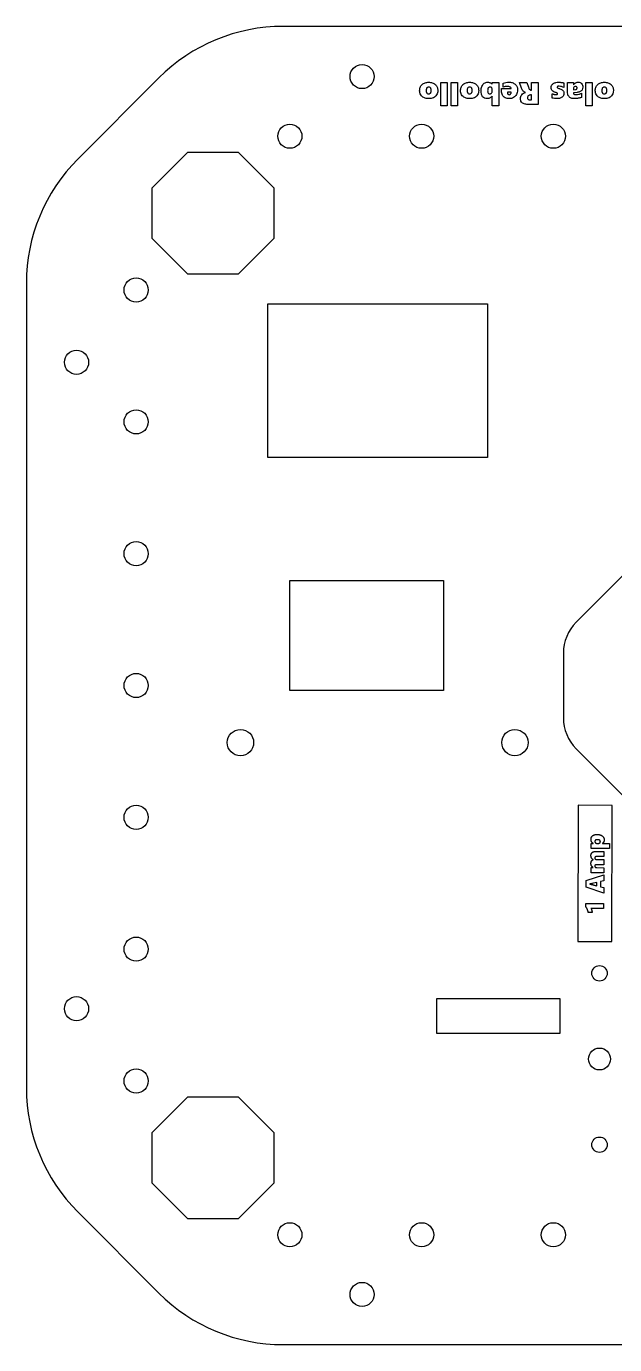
# Model space of a CAD drawing. Header units: millimetres. Extents: x -150 to 150, y -150 to 150.
# Drawn here: x -150 to -16, y -150 to 150 of the extents above; entities that cross this region are included whole.
import ezdxf

# ---------------------------------------------------------------- set-up
doc = ezdxf.new("R2010")
doc.units = ezdxf.units.MM
doc.layers.get('0').update_dxf_attribs({"linetype": 'CONTINUOUS'})

msp = doc.modelspace()

# ---------------------------------------------------------------- linework, layer by layer
for p, q in [((-43.94, 136.83), (-43.93, 136.83)), ((-43.93, 136.83), (-43.93, 137.2)), ((-43.93, 137.2), (-42.44, 137.2)), ((-43.9, 135.32), (-43.9, 135.53)), ((-42.44, 137.2), (-42.44, 131.92)), ((-41.8, 135.84), (-39.59, 135.84)), ((-41.8, 135.28), (-41.8, 135.84)), ((-41.44, 136.13), (-41.44, 137.07)), ((-39.58, 135.06), (-40.48, 135.06)), ((-37.74, 137.2), (-36.04, 137.2)), ((-37.24, 135.93), (-37.74, 137.2)), ((-36.04, 137.2), (-35.66, 136.13)), ((-35.01, 135.45), (-34.95, 135.45)), ((-34.95, 135.45), (-34.95, 137.2)), ((-34.95, 137.2), (-33.44, 137.2)), ((-33.44, 137.2), (-33.44, 132.2)), ((-27.59, 137.12), (-27.59, 136.08)), ((-26.81, 137.2), (-25.45, 137.2)), ((-26.81, 135.23), (-26.81, 137.2)), ((-25.45, 137.2), (-25.45, 136.66)), ((-25.45, 136.66), (-25.44, 136.66)), ((-25.45, 135.7), (-25.45, 135.57)), ((-25.45, 135.57), (-24.95, 135.64)), ((-43.93, 134.12), (-43.94, 134.12)), ((-43.93, 131.92), (-43.93, 134.12)), ((-36.34, 134.95), (-36.34, 134.96)), ((-33.44, 132.2), (-35.44, 132.2)), ((-35.26, 133.25), (-34.95, 133.25)), ((-34.95, 134.39), (-35.22, 134.39)), ((-34.95, 133.25), (-34.95, 134.39)), ((-30.26, 133.68), (-30.26, 134.68)), ((-24.57, 134.97), (-25.45, 134.85)), ((-23.61, 134.8), (-23.61, 133.83)), ((-42.44, 131.92), (-43.93, 131.92)), ((-21.36, -37.1), (-21.36, -35.92)), ((-21.36, -35.92), (-20.97, -35.92)), ((-20.97, -35.92), (-20.97, -35.91)), ((-19.95, -35.94), (-19.9, -35.94)), ((-18.8, -35.91), (-18.8, -35.92)), ((-18.8, -35.92), (-17.19, -35.93)), ((-17.19, -35.93), (-17.19, -37.12)), ((-17.19, -37.12), (-21.36, -37.1)), ((-20.29, -37.75), (-18.51, -37.76)), ((-18.51, -38.94), (-20.16, -38.94)), ((-18.51, -37.76), (-18.51, -38.94)), ((-21.38, -42.64), (-21.38, -41.45)), ((-21.38, -41.45), (-20.92, -41.45)), ((-20.92, -41.45), (-20.92, -41.44)), ((-18.52, -40.79), (-20.13, -40.79)), ((-20.1, -39.6), (-18.51, -39.61)), ((-20.08, -41.45), (-18.52, -41.46)), ((-18.51, -39.61), (-18.52, -40.79)), ((-18.52, -41.46), (-18.52, -42.65)), ((-22.53, -44.4), (-18.52, -43.11)), ((-22.53, -45.89), (-22.53, -44.4)), ((-18.52, -42.65), (-21.38, -42.64)), ((-20.12, -44.81), (-21.21, -45.09)), ((-20.13, -45.58), (-20.12, -44.81)), ((-18.53, -44.42), (-19.27, -44.59)), ((-19.27, -44.59), (-19.27, -45.79)), ((-18.52, -43.11), (-18.53, -44.42)), ((-18.54, -47.28), (-22.53, -45.89)), ((-21.66, -45.17), (-21.66, -45.2)), ((-19.27, -45.79), (-18.53, -45.98)), ((-18.53, -45.98), (-18.54, -47.28)), ((-22.64, -50.28), (-22.64, -49.58)), ((-22.64, -49.58), (-18.55, -49.59)), ((-18.55, -50.78), (-21.43, -50.77)), ((-18.55, -49.59), (-18.55, -50.78)), ((-21.17, -51.65), (-22.06, -51.64))]:
    msp.add_line(p, q)
for points in [[(91.53, -150, 0.198912), (119.81, -138.28), (138.28, -119.81, 0.198912), (150, -91.53), (150, 91.53, 0.198912), (138.28, 119.81), (119.81, 138.28, 0.198912), (91.53, 150), (-91.53, 150, 0.198912), (-119.81, 138.28), (-138.28, 119.81, 0.198912), (-150, 91.53), (-150, -91.53, 0.198912), (-138.28, -119.81), (-119.81, -138.28, 0.198912), (-91.53, -150)], [(-7.34, 27.72, 0.198912), (-14.41, 24.79), (-24.79, 14.41, 0.198912), (-27.72, 7.34), (-27.72, -7.34, 0.198912), (-24.79, -14.41), (-14.41, -24.79, 0.198912), (-7.34, -27.72), (7.34, -27.72, 0.198912), (14.41, -24.79), (24.79, -14.41, 0.198912), (27.72, -7.34), (27.72, 7.34, 0.198912), (24.79, 14.41), (14.41, 24.79, 0.198912), (7.34, 27.72)]]:
    msp.add_lwpolyline(points, format="xyb", close=True)
for points in [[(-55.63, 137.2), (-54.15, 137.2), (-54.15, 131.92), (-55.63, 131.92)], [(-53.3, 137.2), (-51.81, 137.2), (-51.81, 131.92), (-53.3, 131.92)], [(-22.63, 137.2), (-21.14, 137.2), (-21.14, 131.92), (-22.63, 131.92)], [(-121.36, 101.76), (-121.36, 113.24), (-113.24, 121.36), (-101.76, 121.36), (-93.64, 113.24), (-93.64, 101.76), (-101.76, 93.64), (-113.24, 93.64)], [(-95, 86.86), (-45, 86.86), (-45, 51.86), (-95, 51.86)], [(-90, 23.86), (-55, 23.86), (-55, -1.14), (-90, -1.14)], [(-16.7, -58.27), (-16.6, -27.29), (-24.34, -27.27), (-24.45, -58.24)], [(-28.56, -71.21), (-28.56, -79.21), (-56.56, -79.21), (-56.56, -71.21)], [(-101.76, -121.36), (-113.24, -121.36), (-121.36, -113.24), (-121.36, -101.76), (-113.24, -93.64), (-101.76, -93.64), (-93.64, -101.76), (-93.64, -113.24)]]:
    msp.add_lwpolyline(points, close=True)
for centre, radius in [((-73.55, 138.58), 2.75), ((-90, 125), 2.75), ((-60, 125), 2.75), ((-30, 125), 2.75), ((-125, 90), 2.75), ((-138.58, 73.55), 2.75), ((-125, 60), 2.75), ((-125, 30), 2.75), ((-125, 0), 2.75), ((-101.25, -13), 3), ((-38.75, -13), 3), ((-125, -30), 2.75), ((-125, -60), 2.75), ((-19.5, -65.5), 1.75), ((-138.58, -73.55), 2.75), ((-19.5, -85), 2.5), ((-125, -90), 2.75), ((-19.5, -104.5), 1.75), ((-90, -125), 2.75), ((-60, -125), 2.75), ((-30, -125), 2.75), ((-73.55, -138.58), 2.75)]:
    msp.add_circle(centre, radius)
for points, knots in [([(-60.45, 135.36), (-60.43, 135.62), (-60.42, 135.89), (-60.24, 136.36), (-60.08, 136.55), (-59.9, 136.77)], [0, 0, 0, 0, 0.079958, 0.079958, 0.1603081, 0.1603081, 0.1603081, 0.1603081]), ([(-60.2, 134.43), (-60.28, 134.58), (-60.35, 134.72), (-60.43, 135.03), (-60.44, 135.19), (-60.45, 135.36)], [0, 0, 0, 0, 0.0504098, 0.0504098, 0.1007973, 0.1007973, 0.1007973, 0.1007973]), ([(-59.9, 136.77), (-59.65, 136.95), (-59.45, 137.1), (-58.94, 137.26), (-58.66, 137.28), (-58.38, 137.29)], [0, 0, 0, 0, 0.0923226, 0.0923226, 0.1837834, 0.1837834, 0.1837834, 0.1837834]), ([(-58.39, 136.2), (-58.5, 136.17), (-58.6, 136.13), (-58.75, 136.05), (-58.79, 136.01), (-58.85, 135.94), (-58.87, 135.89), (-58.91, 135.78), (-58.93, 135.7), (-58.94, 135.54), (-58.94, 135.45), (-58.94, 135.36)], [0, 0, 0, 0, 0.0327477, 0.0327477, 0.0588385, 0.0588385, 0.0884921, 0.0884921, 0.1339832, 0.1339832, 0.1790854, 0.1790854, 0.1790854, 0.1790854]), ([(-58.94, 135.36), (-58.93, 135.23), (-58.93, 135.09), (-58.88, 134.93), (-58.85, 134.88), (-58.8, 134.81), (-58.77, 134.78), (-58.63, 134.7), (-58.51, 134.66), (-58.38, 134.63)], [0, 0, 0, 0, 0.04112662, 0.04112662, 0.05934624, 0.05934624, 0.07056728, 0.07056728, 0.09178704, 0.09178704, 0.09178704, 0.09178704]), ([(-57.83, 135.4), (-57.83, 135.55), (-57.84, 135.71), (-57.89, 135.89), (-57.92, 135.94), (-57.97, 136.01), (-58, 136.04), (-58.15, 136.13), (-58.27, 136.17), (-58.39, 136.2)], [0, 0, 0, 0, 0.04629381, 0.04629381, 0.06597822, 0.06597822, 0.07803006, 0.07803006, 0.09906884, 0.09906884, 0.09906884, 0.09906884]), ([(-58.38, 137.29), (-58.1, 137.28), (-57.82, 137.26), (-57.31, 137.1), (-57.11, 136.96), (-56.86, 136.79)], [0, 0, 0, 0, 0.0832756, 0.0832756, 0.1673733, 0.1673733, 0.1673733, 0.1673733]), ([(-58.38, 134.63), (-58.28, 134.66), (-58.18, 134.69), (-58.04, 134.76), (-57.99, 134.79), (-57.93, 134.86), (-57.91, 134.9), (-57.87, 135), (-57.86, 135.06), (-57.83, 135.22), (-57.83, 135.31), (-57.83, 135.4)], [0, 0, 0, 0, 0.0317026, 0.0317026, 0.0539873, 0.0539873, 0.0750676, 0.0750676, 0.1061907, 0.1061907, 0.143428, 0.143428, 0.143428, 0.143428]), ([(-56.86, 136.79), (-56.68, 136.57), (-56.53, 136.39), (-56.35, 135.92), (-56.34, 135.66), (-56.32, 135.4)], [0, 0, 0, 0, 0.0844611, 0.0844611, 0.1685284, 0.1685284, 0.1685284, 0.1685284]), ([(-56.32, 135.4), (-56.33, 135.22), (-56.34, 135.05), (-56.42, 134.72), (-56.49, 134.58), (-56.58, 134.41)], [0, 0, 0, 0, 0.0520846, 0.0520846, 0.1043182, 0.1043182, 0.1043182, 0.1043182]), ([(-51.13, 135.36), (-51.11, 135.62), (-51.09, 135.89), (-50.92, 136.36), (-50.76, 136.55), (-50.58, 136.77)], [0, 0, 0, 0, 0.0799584, 0.0799584, 0.1603088, 0.1603088, 0.1603088, 0.1603088]), ([(-50.88, 134.43), (-50.95, 134.58), (-51.03, 134.72), (-51.11, 135.03), (-51.12, 135.19), (-51.13, 135.36)], [0, 0, 0, 0, 0.0504098, 0.0504098, 0.1007973, 0.1007973, 0.1007973, 0.1007973]), ([(-50.58, 136.77), (-50.33, 136.95), (-50.13, 137.1), (-49.62, 137.26), (-49.34, 137.28), (-49.06, 137.29)], [0, 0, 0, 0, 0.0923235, 0.0923235, 0.183785, 0.183785, 0.183785, 0.183785]), ([(-49.07, 136.2), (-49.17, 136.17), (-49.28, 136.13), (-49.43, 136.05), (-49.47, 136.01), (-49.53, 135.94), (-49.55, 135.89), (-49.59, 135.78), (-49.61, 135.7), (-49.62, 135.54), (-49.62, 135.45), (-49.62, 135.36)], [0, 0, 0, 0, 0.0327477, 0.0327477, 0.0588385, 0.0588385, 0.0884921, 0.0884921, 0.1339832, 0.1339832, 0.1790854, 0.1790854, 0.1790854, 0.1790854]), ([(-49.62, 135.36), (-49.61, 135.23), (-49.61, 135.09), (-49.56, 134.93), (-49.53, 134.88), (-49.48, 134.81), (-49.45, 134.78), (-49.31, 134.7), (-49.19, 134.66), (-49.06, 134.63)], [0, 0, 0, 0, 0.04112662, 0.04112662, 0.05934624, 0.05934624, 0.07056728, 0.07056728, 0.09178704, 0.09178704, 0.09178704, 0.09178704]), ([(-48.51, 135.4), (-48.51, 135.55), (-48.52, 135.71), (-48.57, 135.89), (-48.6, 135.94), (-48.65, 136.01), (-48.68, 136.04), (-48.83, 136.13), (-48.95, 136.17), (-49.07, 136.2)], [0, 0, 0, 0, 0.04629491, 0.04629491, 0.06597955, 0.06597955, 0.0780311, 0.0780311, 0.0990676, 0.0990676, 0.0990676, 0.0990676]), ([(-49.06, 137.29), (-48.78, 137.28), (-48.5, 137.26), (-47.99, 137.1), (-47.79, 136.96), (-47.54, 136.79)], [0, 0, 0, 0, 0.0832758, 0.0832758, 0.1673738, 0.1673738, 0.1673738, 0.1673738]), ([(-49.06, 134.63), (-48.96, 134.66), (-48.86, 134.69), (-48.72, 134.76), (-48.67, 134.79), (-48.61, 134.86), (-48.59, 134.9), (-48.55, 135), (-48.53, 135.06), (-48.51, 135.22), (-48.51, 135.31), (-48.51, 135.4)], [0, 0, 0, 0, 0.0317027, 0.0317027, 0.0539933, 0.0539933, 0.0750864, 0.0750864, 0.1062298, 0.1062298, 0.1434829, 0.1434829, 0.1434829, 0.1434829]), ([(-47.54, 136.79), (-47.36, 136.57), (-47.21, 136.39), (-47.03, 135.92), (-47.02, 135.66), (-47, 135.4)], [0, 0, 0, 0, 0.0844611, 0.0844611, 0.1685285, 0.1685285, 0.1685285, 0.1685285]), ([(-47, 135.4), (-47.01, 135.22), (-47.02, 135.05), (-47.1, 134.72), (-47.17, 134.58), (-47.25, 134.41)], [0, 0, 0, 0, 0.0520846, 0.0520846, 0.1043182, 0.1043182, 0.1043182, 0.1043182]), ([(-46.47, 135.31), (-46.46, 135.49), (-46.46, 135.67), (-46.39, 136.01), (-46.34, 136.17), (-46.27, 136.35)], [0, 0, 0, 0, 0.0533924, 0.0533924, 0.1069853, 0.1069853, 0.1069853, 0.1069853]), ([(-46.11, 134), (-46.24, 134.22), (-46.34, 134.4), (-46.45, 134.84), (-46.46, 135.08), (-46.47, 135.31)], [0, 0, 0, 0, 0.0790801, 0.0790801, 0.1566565, 0.1566565, 0.1566565, 0.1566565]), ([(-46.27, 136.35), (-46.21, 136.48), (-46.14, 136.62), (-45.96, 136.85), (-45.85, 136.94), (-45.72, 137.04)], [0, 0, 0, 0, 0.04542159, 0.04542159, 0.09094063, 0.09094063, 0.09094063, 0.09094063]), ([(-45.72, 137.04), (-45.6, 137.12), (-45.48, 137.19), (-45.21, 137.27), (-45.06, 137.28), (-44.92, 137.29)], [0, 0, 0, 0, 0.04410322, 0.04410322, 0.08819676, 0.08819676, 0.08819676, 0.08819676]), ([(-44.81, 135.98), (-44.87, 135.87), (-44.91, 135.79), (-44.96, 135.57), (-44.96, 135.47), (-44.96, 135.36)], [0, 0, 0, 0, 0.03703178, 0.03703178, 0.07333855, 0.07333855, 0.07333855, 0.07333855]), ([(-44.96, 135.36), (-44.96, 135.26), (-44.96, 135.16), (-44.91, 134.98), (-44.88, 134.91), (-44.82, 134.81)], [0, 0, 0, 0, 0.02875194, 0.02875194, 0.05818057, 0.05818057, 0.05818057, 0.05818057]), ([(-44.92, 137.29), (-44.82, 137.29), (-44.71, 137.28), (-44.52, 137.24), (-44.43, 137.21), (-44.33, 137.16)], [0, 0, 0, 0, 0.0307361, 0.0307361, 0.06165352, 0.06165352, 0.06165352, 0.06165352]), ([(-44.4, 136.2), (-44.48, 136.19), (-44.57, 136.18), (-44.67, 136.13), (-44.7, 136.11), (-44.76, 136.05), (-44.79, 136.01), (-44.81, 135.98)], [0, 0, 0, 0, 0.02535827, 0.02535827, 0.03735854, 0.03735854, 0.0496751, 0.0496751, 0.0496751, 0.0496751]), ([(-44.03, 136.02), (-44.08, 136.07), (-44.13, 136.13), (-44.23, 136.17), (-44.26, 136.18), (-44.33, 136.2), (-44.37, 136.2), (-44.4, 136.2)], [0, 0, 0, 0, 0.02200288, 0.02200288, 0.03367684, 0.03367684, 0.0446812, 0.0446812, 0.0446812, 0.0446812]), ([(-44.33, 137.16), (-44.25, 137.12), (-44.18, 137.08), (-44.05, 136.97), (-44, 136.9), (-43.94, 136.83)], [0, 0, 0, 0, 0.02590858, 0.02590858, 0.0518584, 0.0518584, 0.0518584, 0.0518584]), ([(-44.05, 134.82), (-44, 134.91), (-43.96, 134.97), (-43.91, 135.14), (-43.9, 135.23), (-43.9, 135.32)], [0, 0, 0, 0, 0.02900553, 0.02900553, 0.05782605, 0.05782605, 0.05782605, 0.05782605]), ([(-43.9, 135.53), (-43.9, 135.62), (-43.9, 135.71), (-43.95, 135.87), (-43.99, 135.94), (-44.03, 136.02)], [0, 0, 0, 0, 0.02612654, 0.02612654, 0.05254914, 0.05254914, 0.05254914, 0.05254914]), ([(-41.59, 134.37), (-41.66, 134.52), (-41.72, 134.66), (-41.78, 134.97), (-41.79, 135.12), (-41.8, 135.28)], [0, 0, 0, 0, 0.0509603, 0.0509603, 0.1017346, 0.1017346, 0.1017346, 0.1017346]), ([(-41.44, 137.07), (-41.2, 137.15), (-41.01, 137.21), (-40.57, 137.28), (-40.35, 137.28), (-40.13, 137.29)], [0, 0, 0, 0, 0.0738124, 0.0738124, 0.1469694, 0.1469694, 0.1469694, 0.1469694]), ([(-40.45, 136.33), (-40.62, 136.32), (-40.79, 136.32), (-41.12, 136.25), (-41.28, 136.19), (-41.44, 136.13)], [0, 0, 0, 0, 0.0507511, 0.0507511, 0.101508, 0.101508, 0.101508, 0.101508]), ([(-40.48, 135.06), (-40.48, 134.94), (-40.47, 134.83), (-40.43, 134.69), (-40.41, 134.65), (-40.37, 134.59), (-40.34, 134.57), (-40.23, 134.5), (-40.13, 134.47), (-40.04, 134.45)], [0, 0, 0, 0, 0.03529551, 0.03529551, 0.05046096, 0.05046096, 0.05976305, 0.05976305, 0.07636749, 0.07636749, 0.07636749, 0.07636749]), ([(-39.85, 136.2), (-39.96, 136.25), (-40.04, 136.28), (-40.25, 136.33), (-40.35, 136.33), (-40.45, 136.33)], [0, 0, 0, 0, 0.0348906, 0.0348906, 0.06928655, 0.06928655, 0.06928655, 0.06928655]), ([(-40.13, 137.29), (-39.86, 137.28), (-39.59, 137.27), (-39.11, 137.11), (-38.91, 136.98), (-38.67, 136.81)], [0, 0, 0, 0, 0.0797746, 0.0797746, 0.160374, 0.160374, 0.160374, 0.160374]), ([(-39.59, 135.84), (-39.61, 135.92), (-39.63, 135.99), (-39.72, 136.11), (-39.79, 136.16), (-39.85, 136.2)], [0, 0, 0, 0, 0.02504671, 0.02504671, 0.0500418, 0.0500418, 0.0500418, 0.0500418]), ([(-39.73, 134.61), (-39.68, 134.69), (-39.65, 134.75), (-39.6, 134.9), (-39.59, 134.98), (-39.58, 135.06)], [0, 0, 0, 0, 0.02656142, 0.02656142, 0.05286706, 0.05286706, 0.05286706, 0.05286706]), ([(-38.67, 136.81), (-38.5, 136.61), (-38.35, 136.43), (-38.19, 135.99), (-38.17, 135.75), (-38.15, 135.5)], [0, 0, 0, 0, 0.0798877, 0.0798877, 0.1594369, 0.1594369, 0.1594369, 0.1594369]), ([(-38.15, 135.5), (-38.16, 135.32), (-38.17, 135.15), (-38.24, 134.81), (-38.31, 134.66), (-38.38, 134.48)], [0, 0, 0, 0, 0.0528821, 0.0528821, 0.1059141, 0.1059141, 0.1059141, 0.1059141]), ([(-36.87, 135.28), (-36.95, 135.39), (-37.02, 135.47), (-37.15, 135.7), (-37.2, 135.81), (-37.24, 135.93)], [0, 0, 0, 0, 0.04284517, 0.04284517, 0.08490346, 0.08490346, 0.08490346, 0.08490346]), ([(-36.34, 134.96), (-36.44, 135), (-36.53, 135.03), (-36.71, 135.14), (-36.78, 135.21), (-36.87, 135.28)], [0, 0, 0, 0, 0.03139385, 0.03139385, 0.06281841, 0.06281841, 0.06281841, 0.06281841]), ([(-35.66, 136.13), (-35.63, 136.04), (-35.6, 135.94), (-35.5, 135.78), (-35.45, 135.71), (-35.38, 135.63)], [0, 0, 0, 0, 0.02900005, 0.02900005, 0.05828397, 0.05828397, 0.05828397, 0.05828397]), ([(-35.38, 135.63), (-35.33, 135.58), (-35.28, 135.53), (-35.15, 135.47), (-35.09, 135.46), (-35.01, 135.45)], [0, 0, 0, 0, 0.02188751, 0.02188751, 0.04391614, 0.04391614, 0.04391614, 0.04391614]), ([(-30.51, 136.02), (-30.5, 136.2), (-30.48, 136.39), (-30.37, 136.62), (-30.32, 136.69), (-30.18, 136.84), (-30.12, 136.9), (-30.05, 136.96)], [0, 0, 0, 0, 0.0561198, 0.0561198, 0.0817977, 0.0817977, 0.1023768, 0.1023768, 0.1023768, 0.1023768]), ([(-30.28, 135.37), (-30.35, 135.47), (-30.42, 135.56), (-30.5, 135.78), (-30.5, 135.9), (-30.51, 136.02)], [0, 0, 0, 0, 0.03800027, 0.03800027, 0.07590555, 0.07590555, 0.07590555, 0.07590555]), ([(-29.49, 134.96), (-29.63, 135.01), (-29.78, 135.05), (-30.05, 135.19), (-30.14, 135.27), (-30.28, 135.37)], [0, 0, 0, 0, 0.04517764, 0.04517764, 0.09155457, 0.09155457, 0.09155457, 0.09155457]), ([(-30.05, 136.96), (-29.83, 137.08), (-29.65, 137.17), (-29.22, 137.28), (-28.99, 137.28), (-28.76, 137.29)], [0, 0, 0, 0, 0.0765029, 0.0765029, 0.151778, 0.151778, 0.151778, 0.151778]), ([(-28.69, 136.37), (-28.78, 136.38), (-28.87, 136.38), (-28.98, 136.35), (-29, 136.33), (-29.04, 136.3), (-29.06, 136.28), (-29.09, 136.22), (-29.11, 136.19), (-29.13, 136.15)], [0, 0, 0, 0, 0.02705989, 0.02705989, 0.0396593, 0.0396593, 0.05355758, 0.05355758, 0.07518006, 0.07518006, 0.07518006, 0.07518006]), ([(-29.13, 136.15), (-29.12, 136.12), (-29.12, 136.09), (-29.1, 136.05), (-29.09, 136.04), (-29.06, 136.01), (-29.04, 136), (-29.03, 135.99)], [0, 0, 0, 0, 0.00935551, 0.00935551, 0.014112, 0.014112, 0.02039934, 0.02039934, 0.02039934, 0.02039934]), ([(-29.03, 135.99), (-28.93, 135.95), (-28.86, 135.92), (-28.68, 135.85), (-28.59, 135.82), (-28.5, 135.79)], [0, 0, 0, 0, 0.03174494, 0.03174494, 0.06036098, 0.06036098, 0.06036098, 0.06036098]), ([(-28.76, 137.29), (-28.65, 137.29), (-28.56, 137.28), (-28.37, 137.27), (-28.27, 137.25), (-28.17, 137.24)], [0, 0, 0, 0, 0.033463, 0.033463, 0.06639799, 0.06639799, 0.06639799, 0.06639799]), ([(-27.59, 136.08), (-27.77, 136.16), (-27.94, 136.23), (-28.32, 136.33), (-28.48, 136.35), (-28.69, 136.37)], [0, 0, 0, 0, 0.0577085, 0.0577085, 0.1168264, 0.1168264, 0.1168264, 0.1168264]), ([(-28.5, 135.79), (-28.37, 135.74), (-28.24, 135.7), (-28.01, 135.57), (-27.92, 135.49), (-27.81, 135.39)], [0, 0, 0, 0, 0.04070046, 0.04070046, 0.0821792, 0.0821792, 0.0821792, 0.0821792]), ([(-28.17, 137.24), (-28.07, 137.23), (-27.97, 137.21), (-27.78, 137.17), (-27.7, 137.15), (-27.59, 137.12)], [0, 0, 0, 0, 0.02951246, 0.02951246, 0.05956237, 0.05956237, 0.05956237, 0.05956237]), ([(-27.81, 135.39), (-27.74, 135.29), (-27.67, 135.2), (-27.6, 134.98), (-27.6, 134.86), (-27.59, 134.75)], [0, 0, 0, 0, 0.03811517, 0.03811517, 0.07604326, 0.07604326, 0.07604326, 0.07604326]), ([(-26.4, 133.93), (-26.56, 134.15), (-26.67, 134.31), (-26.8, 134.76), (-26.81, 135), (-26.81, 135.23)], [0, 0, 0, 0, 0.0806632, 0.0806632, 0.159167, 0.159167, 0.159167, 0.159167]), ([(-25.31, 136.15), (-25.36, 136.08), (-25.4, 136.02), (-25.45, 135.87), (-25.45, 135.78), (-25.45, 135.7)], [0, 0, 0, 0, 0.02615316, 0.02615316, 0.05218882, 0.05218882, 0.05218882, 0.05218882]), ([(-25.44, 136.66), (-25.31, 136.84), (-25.18, 137.01), (-24.95, 137.16), (-24.87, 137.2), (-24.62, 137.26), (-24.48, 137.28), (-24.35, 137.29)], [0, 0, 0, 0, 0.0655737, 0.0655737, 0.0902203, 0.0902203, 0.1142644, 0.1142644, 0.1142644, 0.1142644]), ([(-24.93, 136.32), (-25, 136.32), (-25.08, 136.31), (-25.2, 136.25), (-25.26, 136.2), (-25.31, 136.15)], [0, 0, 0, 0, 0.02208801, 0.02208801, 0.04417941, 0.04417941, 0.04417941, 0.04417941]), ([(-24.95, 135.64), (-24.87, 135.66), (-24.79, 135.67), (-24.69, 135.73), (-24.67, 135.75), (-24.64, 135.8), (-24.63, 135.82), (-24.6, 135.9), (-24.59, 135.94), (-24.58, 135.99)], [0, 0, 0, 0, 0.02452406, 0.02452406, 0.0392034, 0.0392034, 0.05860237, 0.05860237, 0.08724462, 0.08724462, 0.08724462, 0.08724462]), ([(-24.67, 136.23), (-24.71, 136.26), (-24.75, 136.29), (-24.83, 136.32), (-24.88, 136.32), (-24.93, 136.32)], [0, 0, 0, 0, 0.01608184, 0.01608184, 0.03201812, 0.03201812, 0.03201812, 0.03201812]), ([(-24.58, 135.99), (-24.58, 136.03), (-24.58, 136.08), (-24.61, 136.16), (-24.64, 136.19), (-24.67, 136.23)], [0, 0, 0, 0, 0.01348642, 0.01348642, 0.02699461, 0.02699461, 0.02699461, 0.02699461]), ([(-23.28, 136.19), (-23.32, 135.97), (-23.37, 135.76), (-23.52, 135.45), (-23.58, 135.37), (-23.71, 135.25), (-23.8, 135.2), (-24.09, 135.07), (-24.33, 135.02), (-24.57, 134.97)], [0, 0, 0, 0, 0.0661844, 0.0661844, 0.1151387, 0.1151387, 0.1745981, 0.1745981, 0.3075032, 0.3075032, 0.3075032, 0.3075032]), ([(-24.35, 137.29), (-24.2, 137.28), (-24.06, 137.27), (-23.79, 137.18), (-23.69, 137.09), (-23.56, 136.99)], [0, 0, 0, 0, 0.04448803, 0.04448803, 0.08922769, 0.08922769, 0.08922769, 0.08922769]), ([(-23.56, 136.99), (-23.47, 136.86), (-23.39, 136.75), (-23.29, 136.48), (-23.28, 136.34), (-23.28, 136.19)], [0, 0, 0, 0, 0.04798895, 0.04798895, 0.09573204, 0.09573204, 0.09573204, 0.09573204]), ([(-20.46, 135.36), (-20.44, 135.62), (-20.42, 135.89), (-20.25, 136.36), (-20.09, 136.55), (-19.91, 136.77)], [0, 0, 0, 0, 0.0799584, 0.0799584, 0.1603088, 0.1603088, 0.1603088, 0.1603088]), ([(-20.21, 134.43), (-20.28, 134.58), (-20.35, 134.72), (-20.44, 135.03), (-20.45, 135.19), (-20.46, 135.36)], [0, 0, 0, 0, 0.0504098, 0.0504098, 0.1007973, 0.1007973, 0.1007973, 0.1007973]), ([(-19.91, 136.77), (-19.66, 136.95), (-19.46, 137.1), (-18.95, 137.26), (-18.67, 137.28), (-18.39, 137.29)], [0, 0, 0, 0, 0.0923235, 0.0923235, 0.183785, 0.183785, 0.183785, 0.183785]), ([(-18.4, 136.2), (-18.5, 136.17), (-18.61, 136.13), (-18.76, 136.05), (-18.8, 136.01), (-18.86, 135.94), (-18.88, 135.89), (-18.92, 135.78), (-18.93, 135.7), (-18.95, 135.54), (-18.95, 135.45), (-18.95, 135.36)], [0, 0, 0, 0, 0.0327482, 0.0327482, 0.058839, 0.058839, 0.0884914, 0.0884914, 0.133979, 0.133979, 0.179087, 0.179087, 0.179087, 0.179087]), ([(-18.95, 135.36), (-18.94, 135.23), (-18.94, 135.09), (-18.88, 134.93), (-18.86, 134.88), (-18.81, 134.81), (-18.78, 134.78), (-18.64, 134.7), (-18.51, 134.66), (-18.39, 134.63)], [0, 0, 0, 0, 0.04112662, 0.04112662, 0.05934624, 0.05934624, 0.07056728, 0.07056728, 0.09178704, 0.09178704, 0.09178704, 0.09178704]), ([(-17.83, 135.4), (-17.84, 135.55), (-17.84, 135.71), (-17.9, 135.89), (-17.92, 135.94), (-17.98, 136.01), (-18.01, 136.04), (-18.16, 136.13), (-18.28, 136.17), (-18.4, 136.2)], [0, 0, 0, 0, 0.04629471, 0.04629471, 0.06597908, 0.06597908, 0.07803064, 0.07803064, 0.09906736, 0.09906736, 0.09906736, 0.09906736]), ([(-18.39, 137.29), (-18.11, 137.28), (-17.83, 137.26), (-17.32, 137.1), (-17.12, 136.96), (-16.87, 136.79)], [0, 0, 0, 0, 0.0832758, 0.0832758, 0.1673738, 0.1673738, 0.1673738, 0.1673738]), ([(-18.39, 134.63), (-18.29, 134.66), (-18.19, 134.69), (-18.04, 134.76), (-18, 134.79), (-17.94, 134.86), (-17.92, 134.9), (-17.88, 135), (-17.86, 135.06), (-17.84, 135.22), (-17.84, 135.31), (-17.83, 135.4)], [0, 0, 0, 0, 0.0317026, 0.0317026, 0.0539873, 0.0539873, 0.0750676, 0.0750676, 0.1061907, 0.1061907, 0.143428, 0.143428, 0.143428, 0.143428]), ([(-16.87, 136.79), (-16.69, 136.57), (-16.54, 136.39), (-16.36, 135.92), (-16.34, 135.66), (-16.33, 135.4)], [0, 0, 0, 0, 0.0844611, 0.0844611, 0.1685285, 0.1685285, 0.1685285, 0.1685285]), ([(-16.33, 135.4), (-16.34, 135.22), (-16.35, 135.05), (-16.43, 134.72), (-16.5, 134.58), (-16.58, 134.41)], [0, 0, 0, 0, 0.0520844, 0.0520844, 0.1043177, 0.1043177, 0.1043177, 0.1043177]), ([(-59.48, 133.78), (-59.63, 133.86), (-59.77, 133.94), (-60.01, 134.16), (-60.1, 134.29), (-60.2, 134.43)], [0, 0, 0, 0, 0.04939832, 0.04939832, 0.09883252, 0.09883252, 0.09883252, 0.09883252]), ([(-58.38, 133.55), (-58.57, 133.55), (-58.77, 133.56), (-59.13, 133.64), (-59.29, 133.7), (-59.48, 133.78)], [0, 0, 0, 0, 0.057126, 0.057126, 0.1145244, 0.1145244, 0.1145244, 0.1145244]), ([(-57.3, 133.77), (-57.49, 133.7), (-57.65, 133.63), (-58.01, 133.56), (-58.2, 133.55), (-58.38, 133.55)], [0, 0, 0, 0, 0.0599636, 0.0599636, 0.1197292, 0.1197292, 0.1197292, 0.1197292]), ([(-56.58, 134.41), (-56.67, 134.27), (-56.77, 134.14), (-57.01, 133.93), (-57.16, 133.85), (-57.3, 133.77)], [0, 0, 0, 0, 0.0511072, 0.0511072, 0.1021876, 0.1021876, 0.1021876, 0.1021876]), ([(-50.16, 133.78), (-50.31, 133.86), (-50.45, 133.94), (-50.69, 134.16), (-50.78, 134.29), (-50.88, 134.43)], [0, 0, 0, 0, 0.0493981, 0.0493981, 0.09883203, 0.09883203, 0.09883203, 0.09883203]), ([(-49.06, 133.55), (-49.25, 133.55), (-49.44, 133.56), (-49.81, 133.64), (-49.97, 133.7), (-50.16, 133.78)], [0, 0, 0, 0, 0.057126, 0.057126, 0.1145244, 0.1145244, 0.1145244, 0.1145244]), ([(-47.98, 133.77), (-48.17, 133.7), (-48.33, 133.63), (-48.69, 133.56), (-48.88, 133.55), (-49.06, 133.55)], [0, 0, 0, 0, 0.0599636, 0.0599636, 0.1197292, 0.1197292, 0.1197292, 0.1197292]), ([(-47.25, 134.41), (-47.35, 134.27), (-47.45, 134.14), (-47.69, 133.93), (-47.83, 133.85), (-47.98, 133.77)], [0, 0, 0, 0, 0.0511072, 0.0511072, 0.1021876, 0.1021876, 0.1021876, 0.1021876]), ([(-45.07, 133.55), (-45.27, 133.56), (-45.47, 133.57), (-45.82, 133.72), (-45.95, 133.85), (-46.11, 134)], [0, 0, 0, 0, 0.0601433, 0.0601433, 0.1205222, 0.1205222, 0.1205222, 0.1205222]), ([(-44.41, 133.7), (-44.52, 133.65), (-44.62, 133.61), (-44.84, 133.56), (-44.96, 133.55), (-45.07, 133.55)], [0, 0, 0, 0, 0.03541418, 0.03541418, 0.07080644, 0.07080644, 0.07080644, 0.07080644]), ([(-44.82, 134.81), (-44.77, 134.76), (-44.71, 134.71), (-44.58, 134.65), (-44.5, 134.64), (-44.43, 134.63)], [0, 0, 0, 0, 0.02459502, 0.02459502, 0.04912867, 0.04912867, 0.04912867, 0.04912867]), ([(-44.43, 134.63), (-44.35, 134.64), (-44.28, 134.65), (-44.15, 134.72), (-44.1, 134.77), (-44.05, 134.82)], [0, 0, 0, 0, 0.02331523, 0.02331523, 0.04661172, 0.04661172, 0.04661172, 0.04661172]), ([(-43.94, 134.12), (-44.01, 134.03), (-44.07, 133.95), (-44.23, 133.81), (-44.32, 133.75), (-44.41, 133.7)], [0, 0, 0, 0, 0.03302625, 0.03302625, 0.06603888, 0.06603888, 0.06603888, 0.06603888]), ([(-40.99, 133.76), (-41.12, 133.84), (-41.24, 133.92), (-41.44, 134.12), (-41.51, 134.24), (-41.59, 134.37)], [0, 0, 0, 0, 0.04367939, 0.04367939, 0.08736121, 0.08736121, 0.08736121, 0.08736121]), ([(-40.05, 133.55), (-40.21, 133.55), (-40.38, 133.56), (-40.69, 133.63), (-40.83, 133.69), (-40.99, 133.76)], [0, 0, 0, 0, 0.04954245, 0.04954245, 0.0993531, 0.0993531, 0.0993531, 0.0993531]), ([(-39.06, 133.8), (-39.22, 133.72), (-39.37, 133.65), (-39.7, 133.57), (-39.87, 133.56), (-40.05, 133.55)], [0, 0, 0, 0, 0.0532578, 0.0532578, 0.1064958, 0.1064958, 0.1064958, 0.1064958]), ([(-40.04, 134.45), (-39.97, 134.45), (-39.91, 134.46), (-39.81, 134.52), (-39.77, 134.57), (-39.73, 134.61)], [0, 0, 0, 0, 0.02004455, 0.02004455, 0.0400342, 0.0400342, 0.0400342, 0.0400342]), ([(-38.38, 134.48), (-38.47, 134.34), (-38.55, 134.2), (-38.78, 133.97), (-38.92, 133.88), (-39.06, 133.8)], [0, 0, 0, 0, 0.0503437, 0.0503437, 0.1006789, 0.1006789, 0.1006789, 0.1006789]), ([(-37.49, 133.58), (-37.48, 133.73), (-37.47, 133.89), (-37.38, 134.18), (-37.3, 134.3), (-37.2, 134.44)], [0, 0, 0, 0, 0.0473034, 0.0473034, 0.09471436, 0.09471436, 0.09471436, 0.09471436]), ([(-36.99, 132.55), (-37.16, 132.69), (-37.3, 132.82), (-37.42, 133.09), (-37.45, 133.18), (-37.48, 133.38), (-37.49, 133.48), (-37.49, 133.58)], [0, 0, 0, 0, 0.0652184, 0.0652184, 0.0992514, 0.0992514, 0.1325286, 0.1325286, 0.1325286, 0.1325286]), ([(-37.2, 134.44), (-37.07, 134.57), (-36.96, 134.68), (-36.66, 134.84), (-36.5, 134.9), (-36.34, 134.95)], [0, 0, 0, 0, 0.0566357, 0.0566357, 0.112757, 0.112757, 0.112757, 0.112757]), ([(-35.44, 132.2), (-35.72, 132.21), (-35.99, 132.21), (-36.51, 132.32), (-36.72, 132.41), (-36.99, 132.55)], [0, 0, 0, 0, 0.0814188, 0.0814188, 0.1654105, 0.1654105, 0.1654105, 0.1654105]), ([(-35.71, 134.22), (-35.76, 134.16), (-35.82, 134.1), (-35.88, 133.95), (-35.89, 133.87), (-35.89, 133.79)], [0, 0, 0, 0, 0.02490327, 0.02490327, 0.04980409, 0.04980409, 0.04980409, 0.04980409]), ([(-35.89, 133.79), (-35.89, 133.72), (-35.88, 133.64), (-35.83, 133.51), (-35.79, 133.45), (-35.74, 133.39)], [0, 0, 0, 0, 0.02239284, 0.02239284, 0.04487815, 0.04487815, 0.04487815, 0.04487815]), ([(-35.74, 133.39), (-35.66, 133.34), (-35.6, 133.3), (-35.43, 133.25), (-35.35, 133.25), (-35.26, 133.25)], [0, 0, 0, 0, 0.02953542, 0.02953542, 0.05840934, 0.05840934, 0.05840934, 0.05840934]), ([(-35.22, 134.39), (-35.31, 134.38), (-35.4, 134.38), (-35.56, 134.32), (-35.63, 134.28), (-35.71, 134.22)], [0, 0, 0, 0, 0.02697035, 0.02697035, 0.05407125, 0.05407125, 0.05407125, 0.05407125]), ([(-30.26, 134.68), (-30.18, 134.65), (-30.1, 134.62), (-29.94, 134.57), (-29.86, 134.55), (-29.78, 134.53)], [0, 0, 0, 0, 0.02665255, 0.02665255, 0.05326095, 0.05326095, 0.05326095, 0.05326095]), ([(-29.27, 133.55), (-29.45, 133.55), (-29.61, 133.56), (-29.94, 133.61), (-30.1, 133.64), (-30.26, 133.68)], [0, 0, 0, 0, 0.0532743, 0.0532743, 0.1064149, 0.1064149, 0.1064149, 0.1064149]), ([(-29.78, 134.53), (-29.71, 134.51), (-29.64, 134.49), (-29.49, 134.47), (-29.42, 134.47), (-29.34, 134.46)], [0, 0, 0, 0, 0.02227699, 0.02227699, 0.04494599, 0.04494599, 0.04494599, 0.04494599]), ([(-29.11, 134.81), (-29.18, 134.85), (-29.23, 134.87), (-29.36, 134.92), (-29.43, 134.94), (-29.49, 134.96)], [0, 0, 0, 0, 0.02319583, 0.02319583, 0.04486554, 0.04486554, 0.04486554, 0.04486554]), ([(-29.34, 134.46), (-29.3, 134.46), (-29.26, 134.46), (-29.18, 134.48), (-29.15, 134.49), (-29.11, 134.51)], [0, 0, 0, 0, 0.01215999, 0.01215999, 0.02451922, 0.02451922, 0.02451922, 0.02451922]), ([(-28.03, 133.87), (-28.25, 133.75), (-28.41, 133.66), (-28.83, 133.56), (-29.05, 133.55), (-29.27, 133.55)], [0, 0, 0, 0, 0.0737508, 0.0737508, 0.1462751, 0.1462751, 0.1462751, 0.1462751]), ([(-29.02, 134.65), (-29.03, 134.68), (-29.03, 134.71), (-29.05, 134.76), (-29.06, 134.77), (-29.09, 134.79), (-29.1, 134.8), (-29.11, 134.81)], [0, 0, 0, 0, 0.01074193, 0.01074193, 0.01623887, 0.01623887, 0.02183715, 0.02183715, 0.02183715, 0.02183715]), ([(-29.11, 134.51), (-29.08, 134.53), (-29.06, 134.54), (-29.04, 134.58), (-29.03, 134.59), (-29.03, 134.62), (-29.02, 134.63), (-29.02, 134.65)], [0, 0, 0, 0, 0.00883514, 0.00883514, 0.01206471, 0.01206471, 0.01500068, 0.01500068, 0.01500068, 0.01500068]), ([(-27.59, 134.75), (-27.61, 134.57), (-27.63, 134.4), (-27.74, 134.18), (-27.79, 134.11), (-27.91, 133.98), (-27.97, 133.93), (-28.03, 133.87)], [0, 0, 0, 0, 0.0525255, 0.0525255, 0.0788397, 0.0788397, 0.1028095, 0.1028095, 0.1028095, 0.1028095]), ([(-25.08, 133.55), (-25.32, 133.55), (-25.56, 133.56), (-26.01, 133.68), (-26.17, 133.79), (-26.4, 133.93)], [0, 0, 0, 0, 0.0717521, 0.0717521, 0.1454257, 0.1454257, 0.1454257, 0.1454257]), ([(-25.45, 134.85), (-25.45, 134.79), (-25.44, 134.74), (-25.4, 134.67), (-25.38, 134.64), (-25.34, 134.6), (-25.32, 134.59), (-25.3, 134.57)], [0, 0, 0, 0, 0.01834593, 0.01834593, 0.0280337, 0.0280337, 0.03727506, 0.03727506, 0.03727506, 0.03727506]), ([(-25.3, 134.57), (-25.22, 134.53), (-25.17, 134.5), (-25.03, 134.46), (-24.95, 134.46), (-24.88, 134.46)], [0, 0, 0, 0, 0.02487723, 0.02487723, 0.0494511, 0.0494511, 0.0494511, 0.0494511]), ([(-24.34, 133.63), (-24.46, 133.6), (-24.58, 133.58), (-24.83, 133.56), (-24.94, 133.55), (-25.08, 133.55)], [0, 0, 0, 0, 0.03761144, 0.03761144, 0.0757254, 0.0757254, 0.0757254, 0.0757254]), ([(-24.88, 134.46), (-24.64, 134.48), (-24.43, 134.49), (-24.01, 134.61), (-23.81, 134.7), (-23.61, 134.8)], [0, 0, 0, 0, 0.0723185, 0.0723185, 0.1442101, 0.1442101, 0.1442101, 0.1442101]), ([(-23.61, 133.83), (-23.74, 133.78), (-23.84, 133.74), (-24.09, 133.67), (-24.21, 133.65), (-24.34, 133.63)], [0, 0, 0, 0, 0.04204021, 0.04204021, 0.08356791, 0.08356791, 0.08356791, 0.08356791]), ([(-19.49, 133.78), (-19.63, 133.86), (-19.78, 133.94), (-20.02, 134.16), (-20.11, 134.29), (-20.21, 134.43)], [0, 0, 0, 0, 0.0493981, 0.0493981, 0.09883203, 0.09883203, 0.09883203, 0.09883203]), ([(-18.39, 133.55), (-18.58, 133.55), (-18.77, 133.56), (-19.14, 133.64), (-19.3, 133.7), (-19.49, 133.78)], [0, 0, 0, 0, 0.0571255, 0.0571255, 0.1145233, 0.1145233, 0.1145233, 0.1145233]), ([(-17.31, 133.77), (-17.49, 133.7), (-17.66, 133.63), (-18.02, 133.56), (-18.21, 133.55), (-18.39, 133.55)], [0, 0, 0, 0, 0.0599635, 0.0599635, 0.119729, 0.119729, 0.119729, 0.119729]), ([(-16.58, 134.41), (-16.68, 134.27), (-16.78, 134.14), (-17.02, 133.93), (-17.16, 133.85), (-17.31, 133.77)], [0, 0, 0, 0, 0.0511069, 0.0511069, 0.1021871, 0.1021871, 0.1021871, 0.1021871])]:
    msp.add_open_spline(points, degree=3, knots=knots)
for points in [[(-21.42, -35.02), (-21.42, -34.47), (-21.05, -34.18)], [(-21.3, -35.54), (-21.42, -35.31), (-21.42, -35.02)], [(-20.97, -35.91), (-21.18, -35.76), (-21.3, -35.54)], [(-21.05, -34.18), (-20.68, -33.88), (-20.01, -33.89)], [(-20.4, -35.19), (-20.55, -35.3), (-20.55, -35.52)], [(-20.55, -35.52), (-20.56, -35.71), (-20.39, -35.82)], [(-19.98, -35.09), (-20.25, -35.09), (-20.4, -35.19)], [(-20.39, -35.82), (-20.23, -35.94), (-19.95, -35.94)], [(-20.01, -33.89), (-19.54, -33.89), (-19.18, -34.05)], [(-19.48, -35.21), (-19.65, -35.09), (-19.98, -35.09)], [(-19.9, -35.94), (-19.62, -35.94), (-19.46, -35.84)], [(-19.3, -35.54), (-19.3, -35.33), (-19.48, -35.21)], [(-19.46, -35.84), (-19.3, -35.74), (-19.3, -35.54)], [(-19.18, -34.05), (-18.82, -34.21), (-18.62, -34.5)], [(-18.43, -35.15), (-18.43, -35.65), (-18.8, -35.91)], [(-18.62, -34.5), (-18.43, -34.79), (-18.43, -35.15)], [(-21.44, -38.68), (-21.43, -38.23), (-21.14, -37.99)], [(-21.31, -39.23), (-21.44, -38.98), (-21.44, -38.68)], [(-21.14, -37.99), (-20.85, -37.75), (-20.29, -37.75)], [(-20.16, -38.94), (-20.36, -38.94), (-20.46, -39.01)], [(-21.44, -40.49), (-21.44, -40.19), (-21.32, -39.98)], [(-21.37, -40.89), (-21.44, -40.71), (-21.44, -40.49)], [(-21.17, -41.22), (-21.29, -41.08), (-21.37, -40.89)], [(-21.32, -39.98), (-21.2, -39.78), (-20.94, -39.64)], [(-20.94, -39.64), (-21.18, -39.49), (-21.31, -39.23)], [(-20.92, -41.44), (-21.04, -41.37), (-21.17, -41.22)], [(-20.46, -39.01), (-20.57, -39.08), (-20.57, -39.25)], [(-20.57, -39.25), (-20.57, -39.41), (-20.44, -39.51)], [(-20.13, -40.79), (-20.57, -40.79), (-20.57, -41.09)], [(-20.57, -41.09), (-20.57, -41.27), (-20.45, -41.36)], [(-20.45, -41.36), (-20.32, -41.45), (-20.08, -41.45)], [(-20.44, -39.51), (-20.32, -39.6), (-20.1, -39.6)], [(-21.21, -45.09), (-21.45, -45.15), (-21.66, -45.17)], [(-21.66, -45.2), (-21.59, -45.2), (-21.44, -45.24)], [(-21.44, -45.24), (-21.29, -45.27), (-20.13, -45.58)], [(-22.26, -50.94), (-22.4, -50.62), (-22.64, -50.28)], [(-22.06, -51.64), (-22.13, -51.27), (-22.26, -50.94)], [(-21.43, -50.77), (-21.32, -50.96), (-21.26, -51.17)], [(-21.26, -51.17), (-21.2, -51.38), (-21.17, -51.65)]]:
    msp.add_open_spline(points, degree=2)

doc.saveas('drawing.dxf')
